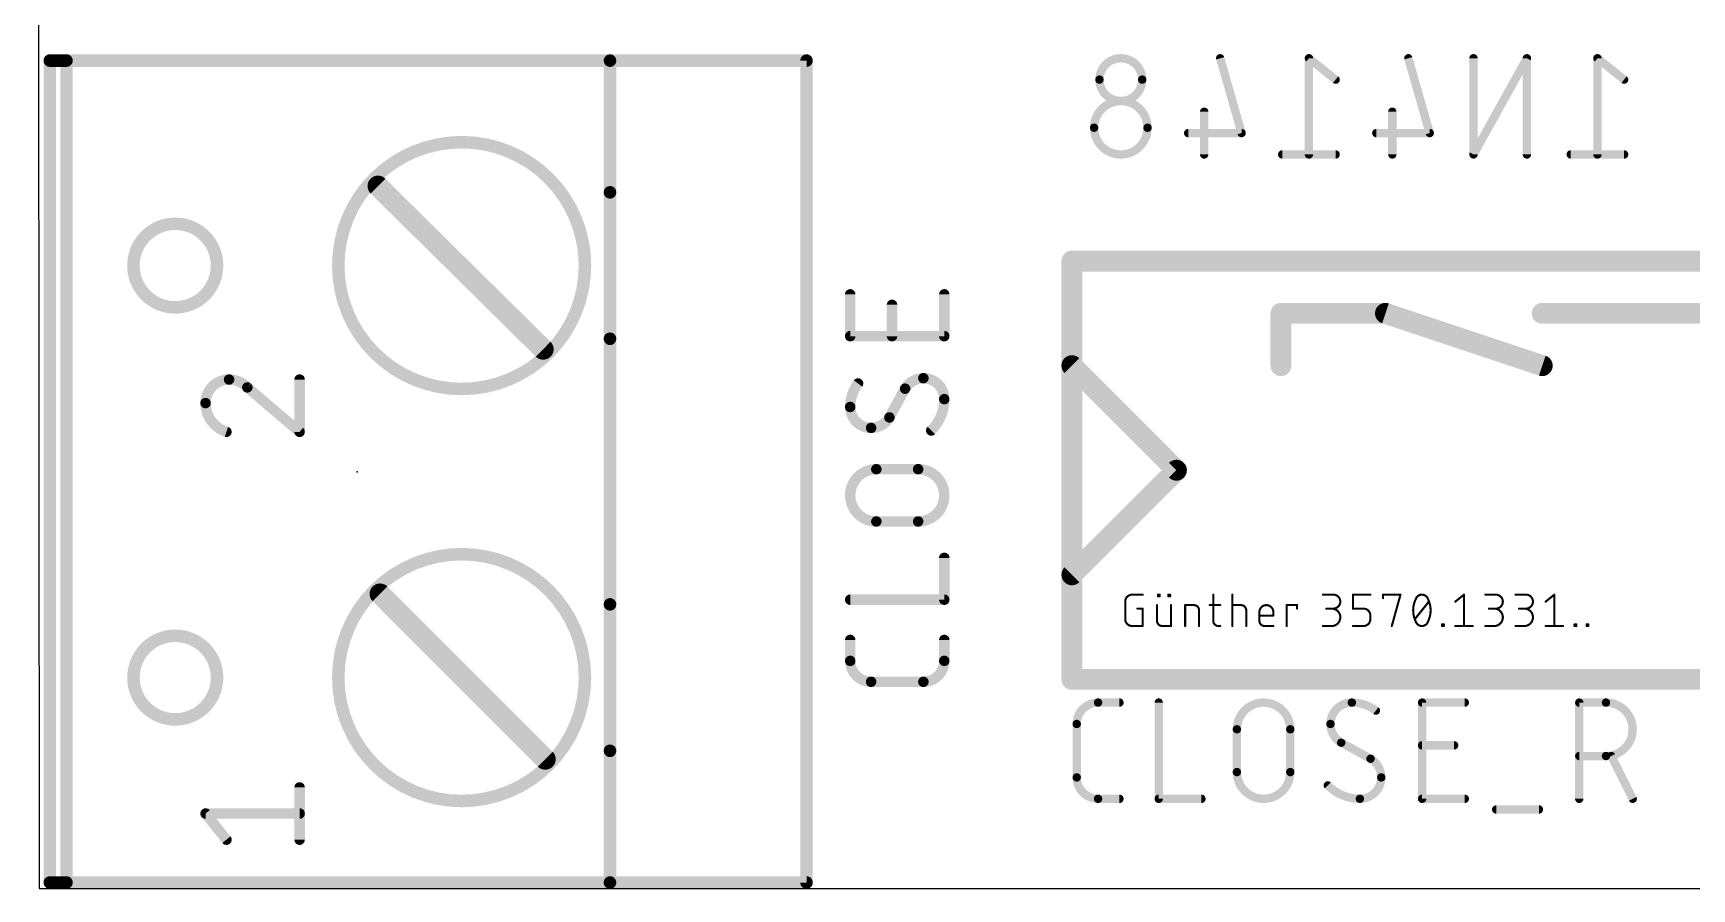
# Model space of a CAD drawing. Extents: x -1.1 to 45.4, y 0 to 78.4.
# Drawn here: x -0.07 to 20.08, y 0 to 10.39 of the extents above; entities that cross this region are included whole.
import ezdxf

# ---------------------------------------------------------------- set-up
doc = ezdxf.new("R2010")
doc.units = 0
for name, color, linetype in [('20', 31, 'CONTINUOUS'), ('21', 253, 'CONTINUOUS'), ('23', 53, 'CONTINUOUS'), ('25', 253, 'CONTINUOUS'), ('28', 253, 'CONTINUOUS'), ('48', 253, 'CONTINUOUS'), ('51', 253, 'CONTINUOUS')]:
    doc.layers.add(name, color=color, linetype=linetype)

msp = doc.modelspace()

# ---------------------------------------------------------------- linework, layer by layer
at = {"layer": '20'}
for p, q in [((-0.0739, 78.3739), (0, 0)), ((0, 0), (45.39, 0))]:
    msp.add_line(p, q, dxfattribs=at)
at = {"layer": '21'}
for points, const_width in [([(0.1281, 10.0545), (0.3311, 10.0545)], 0.1524), ([(0.1281, 10.0545), (0.1281, 0.0725)], 0.1524), ([(0.3311, 0.0725), (0.3311, 10.0545)], 0.1524), ([(0.3311, 10.0545), (6.9351, 10.0545)], 0.1524), ([(6.9351, 8.4545), (6.9351, 10.0545)], 0.1524), ([(6.9351, 10.0545), (9.3231, 10.0545)], 0.1524), ([(9.3231, 0.0725), (9.3231, 10.0545)], 0.1524), ([(12.5479, 7.62), (32.8679, 7.62)], 0.254), ([(12.5479, 6.35), (12.5479, 7.62)], 0.254), ([(15.0879, 6.35), (15.0879, 6.985)], 0.254), ([(15.0879, 6.985), (16.3579, 6.985)], 0.254), ([(16.3579, 6.985), (18.2629, 6.35)], 0.254), ([(18.2629, 6.985), (30.3279, 6.985)], 0.254), ([(6.9351, 3.4505), (6.9351, 6.6765)], 0.1524), ([(12.5479, 3.81), (12.5479, 6.35)], 0.254), ([(12.5479, 6.35), (13.8179, 5.08)], 0.254), ([(2.5286, 6.0858), (3.1636, 5.546)], 0.127), ([(3.1636, 5.546), (3.1636, 6.181)], 0.127), ([(13.8179, 5.08), (12.5479, 3.81)], 0.254), ([(12.5479, 2.54), (12.5479, 3.81)], 0.254), ([(32.8679, 2.54), (12.5479, 2.54)], 0.254), ([(6.9351, 0.0725), (6.9351, 1.6725)], 0.1524), ([(3.1636, 0.593), (3.1636, 1.228)], 0.127), ([(2.2746, 0.593), (2.0206, 0.9105)], 0.127), ([(2.0206, 0.9105), (3.1636, 0.9105)], 0.127), ([(0.3311, 0.0725), (0.1281, 0.0725)], 0.1524), ([(6.9351, 0.0725), (0.3311, 0.0725)], 0.1524), ([(9.3231, 0.0725), (6.9351, 0.0725)], 0.1524)]:
    msp.add_lwpolyline(points, dxfattribs=dict(at, const_width=const_width))
for points, const_width in [([(0.1281, 10.0926, 1), (0.1281, 10.0164)], 0.0762), ([(0.1662, 10.0545, 1), (0.09, 10.0545)], 0.0762), ([(0.3692, 10.0545, 1), (0.293, 10.0545)], 0.0762), ([(0.3311, 10.0926, 1), (0.3311, 10.0164)], 0.0762), ([(0.3311, 10.0164, 1), (0.3311, 10.0926)], 0.0762), ([(6.9732, 10.0545, 1), (6.897, 10.0545)], 0.0762), ([(6.9351, 10.0926, 1), (6.9351, 10.0164)], 0.0762), ([(6.9351, 10.0164, 1), (6.9351, 10.0926)], 0.0762), ([(9.3612, 10.0545, 1), (9.285, 10.0545)], 0.0762), ([(9.3231, 10.0164, 1), (9.3231, 10.0926)], 0.0762), ([(6.897, 8.4545, 1), (6.9732, 8.4545)], 0.0762), ([(1.6523, 7.0573, 1), (1.6523, 8.0733, 1), (1.6523, 7.0573)], 0.1524), ([(12.5479, 7.6835, 1), (12.5479, 7.5565)], 0.127), ([(12.6114, 7.62, 1), (12.4844, 7.62)], 0.127), ([(15.1514, 6.985, 1), (15.0244, 6.985)], 0.127), ([(15.0879, 7.0485, 1), (15.0879, 6.9215)], 0.127), ([(16.378, 7.0452, 1), (16.3378, 6.9248)], 0.127), ([(16.3579, 6.9215, 1), (16.3579, 7.0485)], 0.127), ([(18.2629, 7.0485, 1), (18.2629, 6.9215)], 0.127), ([(6.9732, 6.6765, 1), (6.897, 6.6765)], 0.0762), ([(12.6114, 6.35, 1), (12.4844, 6.35)], 0.127), ([(12.5928, 6.3949, 1), (12.503, 6.3051)], 0.127), ([(18.2428, 6.2898, 1), (18.283, 6.4102)], 0.127), ([(12.4844, 6.35, 1), (12.6114, 6.35)], 0.127), ([(15.0244, 6.35, 1), (15.1514, 6.35)], 0.127), ([(2.3063, 6.181, 0.4142), (2.0206, 5.8953)], 0.127), ([(2.5286, 6.0858, 0.2053), (2.3063, 6.181)], 0.127), ([(2.3063, 6.2128, 1), (2.3063, 6.1493)], 0.0635), ([(2.3063, 6.1493, 1), (2.3063, 6.2128)], 0.0635), ([(2.5491, 6.11, 1), (2.508, 6.0616)], 0.0635), ([(2.5056, 6.0639, 1), (2.5516, 6.1077)], 0.0635), ([(3.1953, 6.181, 1), (3.1318, 6.181)], 0.0635), ([(2.0206, 5.8953, 0.3252), (2.2746, 5.546)], 0.127), ([(2.0523, 5.8953, 1), (1.9888, 5.8953)], 0.0635), ([(1.9888, 5.8953, 1), (2.0523, 5.8953)], 0.0635), ([(2.2648, 5.5158, 1), (2.2844, 5.5763)], 0.0635), ([(3.1318, 5.546, 1), (3.1953, 5.546)], 0.0635), ([(3.143, 5.5219, 1), (3.1841, 5.5702)], 0.0635), ([(13.8628, 5.0351, 1), (13.773, 5.1249)], 0.127), ([(13.773, 5.0351, 1), (13.8628, 5.1249)], 0.127), ([(12.6114, 3.81, 1), (12.4844, 3.81)], 0.127), ([(12.503, 3.8549, 1), (12.5928, 3.7651)], 0.127), ([(12.4844, 3.81, 1), (12.6114, 3.81)], 0.127), ([(6.897, 3.4505, 1), (6.9732, 3.4505)], 0.0762), ([(1.6523, 2.0535, 1), (1.6523, 3.0695, 1), (1.6523, 2.0535)], 0.1524), ([(12.5479, 2.6035, 1), (12.5479, 2.4765)], 0.127), ([(12.4844, 2.54, 1), (12.6114, 2.54)], 0.127), ([(6.9732, 1.6725, 1), (6.897, 1.6725)], 0.0762), ([(3.1953, 1.228, 1), (3.1318, 1.228)], 0.0635), ([(2.0454, 0.9304, 1), (1.9958, 0.8907)], 0.0635), ([(2.0206, 0.9423, 1), (2.0206, 0.8788)], 0.0635), ([(3.1636, 0.8788, 1), (3.1636, 0.9423)], 0.0635), ([(2.2498, 0.5732, 1), (2.2994, 0.6129)], 0.0635), ([(3.1318, 0.593, 1), (3.1953, 0.593)], 0.0635), ([(0.1281, 0.1106, 1), (0.1281, 0.0344)], 0.0762), ([(0.09, 0.0725, 1), (0.1662, 0.0725)], 0.0762), ([(0.3311, 0.1106, 1), (0.3311, 0.0344)], 0.0762), ([(0.293, 0.0725, 1), (0.3692, 0.0725)], 0.0762), ([(0.3311, 0.0344, 1), (0.3311, 0.1106)], 0.0762), ([(6.9351, 0.1106, 1), (6.9351, 0.0344)], 0.0762), ([(6.897, 0.0725, 1), (6.9732, 0.0725)], 0.0762), ([(6.9351, 0.0344, 1), (6.9351, 0.1106)], 0.0762), ([(9.285, 0.0725, 1), (9.3612, 0.0725)], 0.0762), ([(9.3231, 0.0344, 1), (9.3231, 0.1106)], 0.0762)]:
    msp.add_lwpolyline(points, format="xyb", dxfattribs=dict(at, const_width=const_width))
at = {"layer": '23'}
msp.add_point((3.8621, 5.0615), dxfattribs=at)
at = {"layer": '25'}
for points, const_width in [([(9.854, 6.7078), (9.854, 7.2158)], 0.127), ([(10.997, 7.2158), (10.997, 6.7078)], 0.127), ([(10.362, 6.7078), (10.362, 7.0888)], 0.127), ([(10.997, 6.7078), (9.854, 6.7078)], 0.127), ([(10.5207, 6.0703), (10.3302, 5.721)], 0.127), ([(10.1715, 5.0924), (10.6795, 5.0924)], 0.127), ([(10.6795, 4.4574), (10.1715, 4.4574)], 0.127), ([(10.997, 3.5074), (10.997, 4.0154)], 0.127), ([(9.854, 3.5074), (10.997, 3.5074)], 0.127), ([(9.854, 2.7645), (9.854, 3.0185)], 0.127), ([(10.997, 3.0185), (10.997, 2.7645)], 0.127), ([(10.743, 2.5105), (10.108, 2.5105)], 0.127), ([(12.8659, 2.2579), (13.1256, 2.2579)], 0.1016), ([(13.6025, 2.2579), (13.6025, 1.0895)], 0.1016), ([(16.8029, 1.0895), (16.8029, 2.2579)], 0.1016), ([(16.8029, 2.2579), (17.3222, 2.2579)], 0.1016), ([(18.713, 1.0895), (18.713, 2.2579)], 0.1016), ([(18.713, 2.2579), (19.0375, 2.2579)], 0.1016), ([(12.6063, 1.3491), (12.6063, 1.9982)], 0.1016), ([(14.5527, 1.414), (14.5527, 1.9333)], 0.1016), ([(15.2018, 1.9333), (15.2018, 1.414)], 0.1016), ([(16.1769, 1.5763), (15.8199, 1.771)], 0.1016), ([(16.8029, 1.7386), (17.1923, 1.7386)], 0.1016), ([(19.0375, 1.6088), (18.713, 1.6088)], 0.1016), ([(19.3621, 1.0895), (19.1024, 1.6088)], 0.1016), ([(13.1256, 1.0895), (12.8659, 1.0895)], 0.1016), ([(13.6025, 1.0895), (14.1218, 1.0895)], 0.1016), ([(17.3222, 1.0895), (16.8029, 1.0895)], 0.1016), ([(17.7037, 0.9597), (18.223, 0.9597)], 0.1016)]:
    msp.add_lwpolyline(points, dxfattribs=dict(at, const_width=const_width))
for points, const_width in [([(9.8857, 7.2158, 1), (9.8222, 7.2158)], 0.0635), ([(11.0287, 7.2158, 1), (10.9652, 7.2158)], 0.0635), ([(10.3937, 7.0888, 1), (10.3302, 7.0888)], 0.0635), ([(9.854, 6.7396, 1), (9.854, 6.6761)], 0.0635), ([(9.8222, 6.7078, 1), (9.8857, 6.7078)], 0.0635), ([(10.3302, 6.7078, 1), (10.3937, 6.7078)], 0.0635), ([(10.9652, 6.7078, 1), (11.0287, 6.7078)], 0.0635), ([(10.997, 6.6761, 1), (10.997, 6.7396)], 0.0635), ([(10.743, 6.1973, 0.2656), (10.5207, 6.0703)], 0.127), ([(10.997, 5.9433, 0.4142), (10.743, 6.1973)], 0.127), ([(10.743, 6.229, 1), (10.743, 6.1655)], 0.0635), ([(10.743, 6.1655, 1), (10.743, 6.229)], 0.0635), ([(9.9492, 6.1338, 0.1623), (9.854, 5.848)], 0.127), ([(9.9746, 6.1147, 1), (9.9238, 6.1528)], 0.0635), ([(10.4934, 6.0864, 1), (10.5481, 6.0542)], 0.0635), ([(10.5486, 6.0551, 1), (10.4929, 6.0855)], 0.0635), ([(9.854, 5.848, 0.4142), (10.108, 5.594)], 0.127), ([(9.8857, 5.848, 1), (9.8222, 5.848)], 0.0635), ([(9.8222, 5.848, 1), (9.8857, 5.848)], 0.0635), ([(10.8382, 5.5623, 0.2), (10.997, 5.9433)], 0.127), ([(11.0287, 5.9433, 1), (10.9652, 5.9433)], 0.0635), ([(10.9652, 5.9433, 1), (11.0287, 5.9433)], 0.0635), ([(10.108, 5.594, 0.2656), (10.3302, 5.721)], 0.127), ([(10.108, 5.6258, 1), (10.108, 5.5623)], 0.0635), ([(10.108, 5.5623, 1), (10.108, 5.6258)], 0.0635), ([(10.3024, 5.7362, 1), (10.3581, 5.7058)], 0.0635), ([(10.3576, 5.7049, 1), (10.3029, 5.7371)], 0.0635), ([(10.8159, 5.5848, 1), (10.8606, 5.5397)], 0.0635), ([(10.1715, 5.0924, 1), (10.1715, 4.4574)], 0.127), ([(10.1715, 5.1241, 1), (10.1715, 5.0606)], 0.0635), ([(10.1715, 5.0606, 1), (10.1715, 5.1241)], 0.0635), ([(10.6795, 4.4574, 1), (10.6795, 5.0924)], 0.127), ([(10.6795, 5.1241, 1), (10.6795, 5.0606)], 0.0635), ([(10.6795, 5.0606, 1), (10.6795, 5.1241)], 0.0635), ([(10.1715, 4.4891, 1), (10.1715, 4.4256)], 0.0635), ([(10.1715, 4.4256, 1), (10.1715, 4.4891)], 0.0635), ([(10.6795, 4.4891, 1), (10.6795, 4.4256)], 0.0635), ([(10.6795, 4.4256, 1), (10.6795, 4.4891)], 0.0635), ([(11.0287, 4.0154, 1), (10.9652, 4.0154)], 0.0635), ([(9.854, 3.5392, 1), (9.854, 3.4757)], 0.0635), ([(10.9652, 3.5074, 1), (11.0287, 3.5074)], 0.0635), ([(10.997, 3.4757, 1), (10.997, 3.5392)], 0.0635), ([(9.8857, 3.0185, 1), (9.8222, 3.0185)], 0.0635), ([(11.0287, 3.0185, 1), (10.9652, 3.0185)], 0.0635), ([(9.854, 2.7645, 0.4142), (10.108, 2.5105)], 0.127), ([(9.8857, 2.7645, 1), (9.8222, 2.7645)], 0.0635), ([(10.743, 2.5105, 0.4142), (10.997, 2.7645)], 0.127), ([(11.0287, 2.7645, 1), (10.9652, 2.7645)], 0.0635), ([(9.8222, 2.7645, 1), (9.8857, 2.7645)], 0.0635), ([(10.9652, 2.7645, 1), (11.0287, 2.7645)], 0.0635), ([(10.108, 2.5423, 1), (10.108, 2.4788)], 0.0635), ([(10.108, 2.4788, 1), (10.108, 2.5423)], 0.0635), ([(10.743, 2.5423, 1), (10.743, 2.4788)], 0.0635), ([(10.743, 2.4788, 1), (10.743, 2.5423)], 0.0635), ([(12.8659, 2.2579, 0.4142), (12.6063, 1.9982)], 0.1016), ([(12.8659, 2.2833, 1), (12.8659, 2.2325)], 0.0508), ([(12.866, 2.2325, 1), (12.8659, 2.2833)], 0.0508), ([(13.1256, 2.2325, 1), (13.1256, 2.2833)], 0.0508), ([(13.6279, 2.2579, 1), (13.5771, 2.2579)], 0.0508), ([(15.2018, 1.9333, 1), (14.5527, 1.9333)], 0.1016), ([(15.9497, 2.2579, 0.4142), (15.6901, 1.9982)], 0.1016), ([(16.2418, 2.1605, 0.1623), (15.9497, 2.2579)], 0.1016), ([(15.9497, 2.2833, 1), (15.9497, 2.2325)], 0.0508), ([(15.9497, 2.2325, 1), (15.9497, 2.2833)], 0.0508), ([(16.8283, 2.2579, 1), (16.7775, 2.2579)], 0.0508), ([(16.8029, 2.2833, 1), (16.8029, 2.2325)], 0.0508), ([(17.3222, 2.2325, 1), (17.3222, 2.2833)], 0.0508), ([(18.7384, 2.2579, 1), (18.6876, 2.2579)], 0.0508), ([(18.713, 2.2833, 1), (18.713, 2.2325)], 0.0508), ([(19.0375, 1.6088, 1), (19.0375, 2.2579)], 0.1016), ([(19.0375, 2.2833, 1), (19.0375, 2.2325)], 0.0508), ([(19.0375, 2.2325, 1), (19.0375, 2.2833)], 0.0508), ([(12.6317, 1.9982, 1), (12.5809, 1.9982)], 0.0508), ([(12.5809, 1.9982, 1), (12.6317, 1.9982)], 0.0508), ([(15.6901, 1.9982, 0.2656), (15.8199, 1.771)], 0.1016), ([(15.7155, 1.9982, 1), (15.6647, 1.9982)], 0.0508), ([(15.6647, 1.9982, 1), (15.7155, 1.9982)], 0.0508), ([(16.2266, 2.1402, 1), (16.2571, 2.1808)], 0.0508), ([(14.5781, 1.9333, 1), (14.5273, 1.9333)], 0.0508), ([(14.5273, 1.9333, 1), (14.5781, 1.9333)], 0.0508), ([(15.2272, 1.9333, 1), (15.1764, 1.9333)], 0.0508), ([(15.1764, 1.9333, 1), (15.2272, 1.9333)], 0.0508), ([(15.8321, 1.7933, 1), (15.8077, 1.7487)], 0.0508), ([(15.807, 1.7492, 1), (15.8328, 1.7929)], 0.0508), ([(16.3067, 1.3491, 0.2656), (16.1769, 1.5763)], 0.1016), ([(16.1898, 1.5982, 1), (16.164, 1.5544)], 0.0508), ([(16.1647, 1.554, 1), (16.1891, 1.5986)], 0.0508), ([(16.8029, 1.764, 1), (16.8029, 1.7132)], 0.0508), ([(17.1923, 1.7132, 1), (17.1923, 1.764)], 0.0508), ([(18.713, 1.6342, 1), (18.713, 1.5834)], 0.0508), ([(19.0375, 1.6342, 1), (19.0375, 1.5834)], 0.0508), ([(19.0375, 1.5834, 1), (19.0375, 1.6342)], 0.0508), ([(19.1252, 1.6201, 1), (19.0797, 1.5974)], 0.0508), ([(14.5527, 1.414, 1), (15.2018, 1.414)], 0.1016), ([(14.5781, 1.414, 1), (14.5273, 1.414)], 0.0508), ([(14.5273, 1.414, 1), (14.5781, 1.414)], 0.0508), ([(15.2272, 1.414, 1), (15.1764, 1.414)], 0.0508), ([(15.1764, 1.414, 1), (15.2272, 1.414)], 0.0508), ([(12.6063, 1.3491, 0.4142), (12.8659, 1.0895)], 0.1016), ([(12.6317, 1.3491, 1), (12.5809, 1.3491)], 0.0508), ([(12.5809, 1.3491, 1), (12.6317, 1.3491)], 0.0508), ([(15.6576, 1.2517, 0.2), (16.0471, 1.0895)], 0.1016), ([(15.6757, 1.2696, 1), (15.6396, 1.2339)], 0.0508), ([(16.0471, 1.0895, 0.4142), (16.3067, 1.3491)], 0.1016), ([(16.3321, 1.3491, 1), (16.2813, 1.3491)], 0.0508), ([(16.2813, 1.3491, 1), (16.3321, 1.3491)], 0.0508), ([(12.8659, 1.1149, 1), (12.8659, 1.0641)], 0.0508), ([(12.8659, 1.0641, 1), (12.8659, 1.1149)], 0.0508), ([(13.1256, 1.0641, 1), (13.1256, 1.1149)], 0.0508), ([(13.6025, 1.1149, 1), (13.6025, 1.0641)], 0.0508), ([(13.5771, 1.0895, 1), (13.6279, 1.0895)], 0.0508), ([(14.1218, 1.0641, 1), (14.1218, 1.1149)], 0.0508), ([(16.0471, 1.1149, 1), (16.0471, 1.0641)], 0.0508), ([(16.0471, 1.0641, 1), (16.0471, 1.1149)], 0.0508), ([(16.8029, 1.1149, 1), (16.8029, 1.0641)], 0.0508), ([(16.7775, 1.0895, 1), (16.8283, 1.0895)], 0.0508), ([(17.3222, 1.0641, 1), (17.3222, 1.1149)], 0.0508), ([(17.7037, 0.985, 1), (17.7037, 0.9343)], 0.0508), ([(18.223, 0.9343, 1), (18.223, 0.985)], 0.0508), ([(18.6876, 1.0895, 1), (18.7384, 1.0895)], 0.0508), ([(19.3394, 1.0781, 1), (19.3848, 1.1008)], 0.0508)]:
    msp.add_lwpolyline(points, format="xyb", dxfattribs=dict(at, const_width=const_width))
at = {"layer": '28'}
for points, const_width in [([(13.4018, 9.8235, 1), (12.8825, 9.8235)], 0.1016), ([(14.3745, 10.0902, 1), (14.3256, 10.0762)], 0.0508), ([(15.4535, 10.0832, 1), (15.4027, 10.0832)], 0.0508), ([(15.444, 10.103, 1), (15.4123, 10.0634)], 0.0508), ([(16.6604, 10.0902, 1), (16.6116, 10.0762)], 0.0508), ([(17.4531, 10.0832, 1), (17.4023, 10.0832)], 0.0508), ([(18.1022, 10.0832, 1), (18.0514, 10.0832)], 0.0508), ([(18.099, 10.0709, 1), (18.0546, 10.0955)], 0.0508), ([(18.9492, 10.103, 1), (18.9174, 10.0634)], 0.0508), ([(18.9587, 10.0832, 1), (18.9079, 10.0832)], 0.0508), ([(12.8825, 9.8235, 1), (13.4018, 9.8235)], 0.1016), ([(12.9079, 9.8235, 1), (12.8571, 9.8235)], 0.0508), ([(12.8571, 9.8235, 1), (12.9079, 9.8235)], 0.0508), ([(13.4272, 9.8235, 1), (13.3764, 9.8235)], 0.0508), ([(13.3764, 9.8235, 1), (13.4272, 9.8235)], 0.0508), ([(15.7368, 9.8037, 1), (15.7685, 9.8434)], 0.0508), ([(19.242, 9.8037, 1), (19.2737, 9.8434)], 0.0508), ([(13.4667, 9.2393, 1), (12.8176, 9.2393)], 0.1016), ([(14.1807, 9.4341, 1), (14.1299, 9.4341)], 0.0508), ([(16.4667, 9.4341, 1), (16.4159, 9.4341)], 0.0508), ([(12.8176, 9.2393, 1), (13.4667, 9.2393)], 0.1016), ([(12.843, 9.2393, 1), (12.7922, 9.2393)], 0.0508), ([(13.4921, 9.2393, 1), (13.4413, 9.2393)], 0.0508), ([(12.7922, 9.2393, 1), (12.843, 9.2393)], 0.0508), ([(13.4413, 9.2393, 1), (13.4921, 9.2393)], 0.0508), ([(13.9606, 9.1998, 1), (13.9606, 9.149)], 0.0508), ([(14.5853, 9.1675, 1), (14.6341, 9.1814)], 0.0508), ([(14.6097, 9.149, 1), (14.6097, 9.1998)], 0.0508), ([(16.2466, 9.1998, 1), (16.2466, 9.149)], 0.0508), ([(16.8712, 9.1675, 1), (16.9201, 9.1814)], 0.0508), ([(16.8957, 9.149, 1), (16.8957, 9.1998)], 0.0508), ([(14.1299, 8.9148, 1), (14.1807, 8.9148)], 0.0508), ([(15.1036, 8.9402, 1), (15.1036, 8.8894)], 0.0508), ([(15.4027, 8.9148, 1), (15.4535, 8.9148)], 0.0508), ([(15.7527, 8.8894, 1), (15.7527, 8.9402)], 0.0508), ([(16.4159, 8.9148, 1), (16.4667, 8.9148)], 0.0508), ([(17.4055, 8.9271, 1), (17.4499, 8.9025)], 0.0508), ([(17.4023, 8.9148, 1), (17.4531, 8.9148)], 0.0508), ([(18.0514, 8.9148, 1), (18.1022, 8.9148)], 0.0508), ([(18.6088, 8.9402, 1), (18.6088, 8.8894)], 0.0508), ([(18.9079, 8.9148, 1), (18.9587, 8.9148)], 0.0508), ([(19.2579, 8.8894, 1), (19.2579, 8.9402)], 0.0508)]:
    msp.add_lwpolyline(points, format="xyb", dxfattribs=dict(at, const_width=const_width))
at = {"layer": '28', "const_width": 0.1016}
for points in [[(14.35, 10.0832), (14.6097, 9.1744)], [(15.7527, 9.8235), (15.4281, 10.0832)], [(15.4281, 10.0832), (15.4281, 8.9148)], [(16.636, 10.0832), (16.8957, 9.1744)], [(18.0768, 10.0832), (17.4277, 8.9148)], [(17.4277, 8.9148), (17.4277, 10.0832)], [(18.0768, 8.9148), (18.0768, 10.0832)], [(19.2579, 9.8235), (18.9333, 10.0832)], [(18.9333, 10.0832), (18.9333, 8.9148)], [(14.1553, 9.4341), (14.1553, 8.9148)], [(16.4413, 9.4341), (16.4413, 8.9148)], [(14.6097, 9.1744), (13.9606, 9.1744)], [(16.8957, 9.1744), (16.2466, 9.1744)], [(15.7527, 8.9148), (15.1036, 8.9148)], [(19.2579, 8.9148), (18.6088, 8.9148)]]:
    msp.add_lwpolyline(points, dxfattribs=at)
at = {"layer": '48'}
for points, const_width in [([(13.2803, 3.5687, 0.4142), (13.1956, 3.484)], 0.0254), ([(13.202, 3.484, 1), (13.1893, 3.484)], 0.0127), ([(13.1893, 3.484, 1), (13.202, 3.484)], 0.0127), ([(13.2803, 3.5751, 1), (13.2803, 3.5624)], 0.0127), ([(13.2803, 3.5624, 1), (13.2803, 3.575)], 0.0127), ([(13.4073, 3.5624, 1), (13.4073, 3.5751)], 0.0127), ([(13.5889, 3.4417, 1), (13.5762, 3.4417)], 0.0127), ([(13.5931, 3.5751, 1), (13.5931, 3.5624)], 0.0127), ([(13.5931, 3.5539, 1), (13.5931, 3.5412)], 0.0127), ([(13.5995, 3.5687, 1), (13.5868, 3.5687)], 0.0127), ([(13.5868, 3.5475, 1), (13.5995, 3.5475)], 0.0127), ([(13.6206, 3.5687, 1), (13.6079, 3.5687)], 0.0127), ([(13.6079, 3.5475, 1), (13.6206, 3.5475)], 0.0127), ([(13.6143, 3.5624, 1), (13.6143, 3.5751)], 0.0127), ([(13.6143, 3.5412, 1), (13.6143, 3.5539)], 0.0127), ([(13.7201, 3.5751, 1), (13.7201, 3.5624)], 0.0127), ([(13.7201, 3.5539, 1), (13.7201, 3.5412)], 0.0127), ([(13.7265, 3.5687, 1), (13.7138, 3.5687)], 0.0127), ([(13.7138, 3.5475, 1), (13.7265, 3.5475)], 0.0127), ([(13.7476, 3.5687, 1), (13.7349, 3.5687)], 0.0127), ([(13.7349, 3.5475, 1), (13.7476, 3.5475)], 0.0127), ([(13.7413, 3.5624, 1), (13.7413, 3.5751)], 0.0127), ([(13.7413, 3.5412, 1), (13.7413, 3.5539)], 0.0127), ([(13.7582, 3.4417, 1), (13.7455, 3.4417)], 0.0127), ([(13.9303, 3.4417, 1), (13.9176, 3.4417)], 0.0127), ([(13.9239, 3.448, 1), (13.9239, 3.4354)], 0.0127), ([(14.0933, 3.3782, 0.4142), (14.0298, 3.4417)], 0.0254), ([(14.0298, 3.448, 1), (14.0298, 3.4354)], 0.0127), ([(14.0298, 3.4354, 1), (14.0298, 3.448)], 0.0127), ([(14.2229, 3.448, 1), (14.2229, 3.4354)], 0.0127), ([(14.2715, 3.5687, 1), (14.2589, 3.5687)], 0.0127), ([(14.3499, 3.4354, 1), (14.3499, 3.448)], 0.0127), ([(14.5033, 3.5687, 1), (14.4906, 3.5687)], 0.0127), ([(14.4969, 3.448, 1), (14.4969, 3.4354)], 0.0127), ([(14.6663, 3.3782, 0.4142), (14.6028, 3.4417)], 0.0254), ([(14.6028, 3.448, 1), (14.6028, 3.4354)], 0.0127), ([(14.6028, 3.4354, 1), (14.6028, 3.448)], 0.0127), ([(14.9955, 3.357, 1), (14.8261, 3.357)], 0.0254), ([(15.1635, 3.4417, 1), (15.1508, 3.4417)], 0.0127), ([(15.1572, 3.448, 1), (15.1572, 3.4354)], 0.0127), ([(15.2905, 3.4417, 1), (15.2778, 3.4417)], 0.0127), ([(15.2842, 3.4354, 1), (15.2842, 3.448)], 0.0127), ([(15.5974, 3.5751, 1), (15.5974, 3.5624)], 0.0127), ([(15.7244, 3.3994, 1), (15.7244, 3.5687)], 0.0254), ([(15.7244, 3.5751, 1), (15.7244, 3.5624)], 0.0127), ([(15.7244, 3.5624, 1), (15.7244, 3.5751)], 0.0127), ([(15.9695, 3.5687, 1), (15.9568, 3.5687)], 0.0127), ([(15.9632, 3.5751, 1), (15.9632, 3.5624)], 0.0127), ([(16.1748, 3.5624, 1), (16.1748, 3.5751)], 0.0127), ([(16.3289, 3.5751, 1), (16.3289, 3.5624)], 0.0127), ([(16.3353, 3.5687, 1), (16.3226, 3.5687)], 0.0127), ([(16.3226, 3.5264, 1), (16.3353, 3.5264)], 0.0127), ([(16.5467, 3.567, 1), (16.5345, 3.5704)], 0.0127), ([(16.5406, 3.5624, 1), (16.5406, 3.5751)], 0.0127), ([(16.7265, 3.5158, 0.1139), (16.6947, 3.3782)], 0.0254), ([(16.7204, 3.5178, 1), (16.7325, 3.5137)], 0.0127), ([(16.8005, 3.5687, 0.3205), (16.7265, 3.5158)], 0.0254), ([(16.7322, 3.513, 1), (16.7207, 3.5186)], 0.0127), ([(16.8746, 3.5158, 0.3205), (16.8005, 3.5687)], 0.0254), ([(16.8005, 3.575, 1), (16.8005, 3.5624)], 0.0127), ([(16.8005, 3.5624, 1), (16.8005, 3.575)], 0.0127), ([(16.9064, 3.3782, 0.1139), (16.8746, 3.5158)], 0.0254), ([(16.8803, 3.5186, 1), (16.8689, 3.513)], 0.0127), ([(16.8686, 3.5137, 1), (16.8806, 3.5178)], 0.0127), ([(16.8902, 3.4801, 1), (16.8802, 3.488)], 0.0127), ([(17.2028, 3.489, 1), (17.2107, 3.4791)], 0.0127), ([(17.3189, 3.5687, 1), (17.3062, 3.5687)], 0.0127), ([(17.3166, 3.5637, 1), (17.3086, 3.5737)], 0.0127), ([(17.5725, 3.5751, 1), (17.5725, 3.5624)], 0.0127), ([(17.6995, 3.3994, 1), (17.6995, 3.5687)], 0.0254), ([(17.6995, 3.5751, 1), (17.6995, 3.5624)], 0.0127), ([(17.6995, 3.5624, 1), (17.6995, 3.5751)], 0.0127), ([(17.9383, 3.5751, 1), (17.9383, 3.5624)], 0.0127), ([(18.0653, 3.3994, 1), (18.0653, 3.5687)], 0.0254), ([(18.0653, 3.5751, 1), (18.0653, 3.5624)], 0.0127), ([(18.0653, 3.5624, 1), (18.0653, 3.5751)], 0.0127), ([(18.3001, 3.489, 1), (18.308, 3.4791)], 0.0127), ([(18.4162, 3.5687, 1), (18.4035, 3.5687)], 0.0127), ([(18.4138, 3.5637, 1), (18.4059, 3.5737)], 0.0127), ([(13.1956, 3.2724, 0.4142), (13.2803, 3.1877)], 0.0254), ([(13.202, 3.2724, 1), (13.1893, 3.2724)], 0.0127), ([(13.1893, 3.2724, 1), (13.202, 3.2724)], 0.0127), ([(13.3438, 3.4057, 1), (13.3438, 3.393)], 0.0127), ([(13.4136, 3.3994, 1), (13.4009, 3.3994)], 0.0127), ([(13.4073, 3.393, 1), (13.4073, 3.4057)], 0.0127), ([(13.5825, 3.2512, 0.4142), (13.646, 3.1877)], 0.0254), ([(13.5889, 3.2512, 1), (13.5762, 3.2512)], 0.0127), ([(13.5762, 3.2512, 1), (13.5889, 3.2512)], 0.0127), ([(14.0996, 3.3782, 1), (14.0869, 3.3782)], 0.0127), ([(14.0869, 3.3782, 1), (14.0996, 3.3782)], 0.0127), ([(14.2652, 3.2512, 0.4142), (14.3287, 3.1877)], 0.0254), ([(14.2715, 3.2512, 1), (14.2589, 3.2512)], 0.0127), ([(14.2589, 3.2512, 1), (14.2715, 3.2512)], 0.0127), ([(14.6726, 3.3782, 1), (14.6599, 3.3782)], 0.0127), ([(14.6599, 3.3782, 1), (14.6726, 3.3782)], 0.0127), ([(14.8261, 3.3211, 1), (14.8261, 3.3084)], 0.0127), ([(14.8261, 3.2512, 0.4142), (14.8896, 3.1877)], 0.0254), ([(14.8325, 3.357, 1), (14.8198, 3.357)], 0.0127), ([(14.8198, 3.357, 1), (14.8325, 3.357)], 0.0127), ([(14.8325, 3.2512, 1), (14.8198, 3.2512)], 0.0127), ([(14.8198, 3.2512, 1), (14.8325, 3.2512)], 0.0127), ([(15.0018, 3.357, 1), (14.9891, 3.357)], 0.0127), ([(14.9891, 3.357, 1), (15.0018, 3.357)], 0.0127), ([(14.9891, 3.3147, 1), (15.0018, 3.3147)], 0.0127), ([(14.9955, 3.3084, 1), (14.9955, 3.3211)], 0.0127), ([(15.2778, 3.3994, 1), (15.2905, 3.3994)], 0.0127), ([(15.6398, 3.4057, 1), (15.6398, 3.393)], 0.0127), ([(15.7033, 3.1877, 1), (15.7033, 3.3994)], 0.0254), ([(15.7033, 3.4057, 1), (15.7033, 3.393)], 0.0127), ([(15.7244, 3.4057, 1), (15.7244, 3.393)], 0.0127), ([(15.7244, 3.393, 1), (15.7244, 3.4057)], 0.0127), ([(15.9568, 3.3994, 1), (15.9695, 3.3994)], 0.0127), ([(15.9632, 3.4057, 1), (15.9632, 3.393)], 0.0127), ([(16.1748, 3.3147, 0.4142), (16.0902, 3.3994)], 0.0254), ([(16.0902, 3.4057, 1), (16.0902, 3.393)], 0.0127), ([(16.0902, 3.1877, 0.4142), (16.1748, 3.2724)], 0.0254), ([(16.0902, 3.393, 1), (16.0902, 3.4057)], 0.0127), ([(16.1812, 3.3147, 1), (16.1685, 3.3147)], 0.0127), ([(16.1685, 3.3147, 1), (16.1812, 3.3147)], 0.0127), ([(16.1812, 3.2724, 1), (16.1685, 3.2724)], 0.0127), ([(16.1685, 3.2724, 1), (16.1812, 3.2724)], 0.0127), ([(16.6947, 3.3782, 0.1139), (16.7265, 3.2406)], 0.0254), ([(16.7011, 3.3782, 1), (16.6884, 3.3782)], 0.0127), ([(16.6884, 3.3782, 1), (16.7011, 3.3782)], 0.0127), ([(16.7109, 3.2763, 1), (16.7208, 3.2684)], 0.0127), ([(16.7325, 3.2427, 1), (16.7204, 3.2386)], 0.0127), ([(16.7265, 3.2406, 0.3205), (16.8005, 3.1877)], 0.0254), ([(16.7207, 3.2378, 1), (16.7322, 3.2434)], 0.0127), ([(16.8005, 3.1877, 0.3205), (16.8746, 3.2406)], 0.0254), ([(16.8746, 3.2406, 0.1139), (16.9064, 3.3782)], 0.0254), ([(16.8689, 3.2434, 1), (16.8803, 3.2378)], 0.0127), ([(16.8806, 3.2386, 1), (16.8686, 3.2427)], 0.0127), ([(16.9127, 3.3782, 1), (16.9, 3.3782)], 0.0127), ([(16.9, 3.3782, 1), (16.9127, 3.3782)], 0.0127), ([(17.6149, 3.4057, 1), (17.6149, 3.393)], 0.0127), ([(17.6784, 3.1877, 1), (17.6784, 3.3994)], 0.0254), ([(17.6784, 3.4057, 1), (17.6784, 3.393)], 0.0127), ([(17.6995, 3.4057, 1), (17.6995, 3.393)], 0.0127), ([(17.6995, 3.393, 1), (17.6995, 3.4057)], 0.0127), ([(17.9806, 3.4057, 1), (17.9806, 3.393)], 0.0127), ([(18.0441, 3.1877, 1), (18.0441, 3.3994)], 0.0254), ([(18.0441, 3.4057, 1), (18.0441, 3.393)], 0.0127), ([(18.0653, 3.4057, 1), (18.0653, 3.393)], 0.0127), ([(18.0653, 3.393, 1), (18.0653, 3.4057)], 0.0127), ([(13.2803, 3.194, 1), (13.2803, 3.1814)], 0.0127), ([(13.2803, 3.1814, 1), (13.2803, 3.194)], 0.0127), ([(13.4009, 3.1877, 1), (13.4136, 3.1877)], 0.0127), ([(13.4073, 3.1814, 1), (13.4073, 3.194)], 0.0127), ([(13.646, 3.194, 1), (13.646, 3.1814)], 0.0127), ([(13.646, 3.1814, 1), (13.646, 3.194)], 0.0127), ([(13.7455, 3.1877, 1), (13.7582, 3.1877)], 0.0127), ([(13.7519, 3.1814, 1), (13.7519, 3.194)], 0.0127), ([(13.9176, 3.1877, 1), (13.9303, 3.1877)], 0.0127), ([(14.0869, 3.1877, 1), (14.0996, 3.1877)], 0.0127), ([(14.3287, 3.194, 1), (14.3287, 3.1814)], 0.0127), ([(14.3287, 3.1814, 1), (14.3287, 3.194)], 0.0127), ([(14.3499, 3.1814, 1), (14.3499, 3.194)], 0.0127), ([(14.4906, 3.1877, 1), (14.5033, 3.1877)], 0.0127), ([(14.6599, 3.1877, 1), (14.6726, 3.1877)], 0.0127), ([(14.8896, 3.194, 1), (14.8896, 3.1814)], 0.0127), ([(14.8896, 3.1814, 1), (14.8896, 3.194)], 0.0127), ([(14.9955, 3.1814, 1), (14.9955, 3.194)], 0.0127), ([(15.1508, 3.1877, 1), (15.1635, 3.1877)], 0.0127), ([(15.5974, 3.194, 1), (15.5974, 3.1814)], 0.0127), ([(15.7033, 3.194, 1), (15.7033, 3.1814)], 0.0127), ([(15.7033, 3.1814, 1), (15.7033, 3.194)], 0.0127), ([(15.9632, 3.194, 1), (15.9632, 3.1814)], 0.0127), ([(16.0902, 3.194, 1), (16.0902, 3.1814)], 0.0127), ([(16.0902, 3.1814, 1), (16.0902, 3.194)], 0.0127), ([(16.4287, 3.1894, 1), (16.4409, 3.186)], 0.0127), ([(16.8005, 3.194, 1), (16.8005, 3.1814)], 0.0127), ([(16.8005, 3.1814, 1), (16.8005, 3.194)], 0.0127), ([(17.0523, 3.2089, 1), (17.0396, 3.2089)], 0.0127), ([(17.0396, 3.1877, 1), (17.0523, 3.1877)], 0.0127), ([(17.046, 3.2152, 1), (17.046, 3.2025)], 0.0127), ([(17.046, 3.194, 1), (17.046, 3.1814)], 0.0127), ([(17.0735, 3.2089, 1), (17.0608, 3.2089)], 0.0127), ([(17.0608, 3.1877, 1), (17.0735, 3.1877)], 0.0127), ([(17.0671, 3.2025, 1), (17.0671, 3.2152)], 0.0127), ([(17.0671, 3.1814, 1), (17.0671, 3.194)], 0.0127), ([(17.2068, 3.194, 1), (17.2068, 3.1814)], 0.0127), ([(17.3062, 3.1877, 1), (17.3189, 3.1877)], 0.0127), ([(17.4184, 3.1814, 1), (17.4184, 3.194)], 0.0127), ([(17.5725, 3.194, 1), (17.5725, 3.1814)], 0.0127), ([(17.6784, 3.194, 1), (17.6784, 3.1814)], 0.0127), ([(17.6784, 3.1814, 1), (17.6784, 3.194)], 0.0127), ([(17.9383, 3.194, 1), (17.9383, 3.1814)], 0.0127), ([(18.0441, 3.194, 1), (18.0441, 3.1814)], 0.0127), ([(18.0441, 3.1814, 1), (18.0441, 3.194)], 0.0127), ([(18.304, 3.194, 1), (18.304, 3.1814)], 0.0127), ([(18.4035, 3.1877, 1), (18.4162, 3.1877)], 0.0127), ([(18.5157, 3.1814, 1), (18.5157, 3.194)], 0.0127), ([(18.6617, 3.2089, 1), (18.649, 3.2089)], 0.0127), ([(18.6553, 3.2152, 1), (18.6553, 3.2025)], 0.0127), ([(18.6553, 3.194, 1), (18.6553, 3.1814)], 0.0127), ([(18.649, 3.1877, 1), (18.6617, 3.1877)], 0.0127), ([(18.6828, 3.2089, 1), (18.6701, 3.2089)], 0.0127), ([(18.6701, 3.1877, 1), (18.6828, 3.1877)], 0.0127), ([(18.6765, 3.2025, 1), (18.6765, 3.2152)], 0.0127), ([(18.6765, 3.1814, 1), (18.6765, 3.194)], 0.0127), ([(18.8016, 3.2152, 1), (18.8016, 3.2025)], 0.0127), ([(18.8016, 3.194, 1), (18.8016, 3.1814)], 0.0127), ([(18.808, 3.2089, 1), (18.7953, 3.2089)], 0.0127), ([(18.7953, 3.1877, 1), (18.808, 3.1877)], 0.0127), ([(18.8291, 3.2089, 1), (18.8164, 3.2089)], 0.0127), ([(18.8164, 3.1877, 1), (18.8291, 3.1877)], 0.0127), ([(18.8228, 3.2025, 1), (18.8228, 3.2152)], 0.0127), ([(18.8228, 3.1814, 1), (18.8228, 3.194)], 0.0127)]:
    msp.add_lwpolyline(points, format="xyb", dxfattribs=dict(at, const_width=const_width))
at = {"layer": '48', "const_width": 0.0254}
for points in [[(13.1956, 3.2724), (13.1956, 3.484)], [(13.2803, 3.5687), (13.4073, 3.5687)], [(13.5825, 3.4417), (13.5825, 3.2512)], [(13.5931, 3.5475), (13.5931, 3.5687)], [(13.5931, 3.5687), (13.6143, 3.5687)], [(13.6143, 3.5475), (13.5931, 3.5475)], [(13.6143, 3.5687), (13.6143, 3.5475)], [(13.7201, 3.5475), (13.7201, 3.5687)], [(13.7201, 3.5687), (13.7413, 3.5687)], [(13.7413, 3.5475), (13.7201, 3.5475)], [(13.7413, 3.5687), (13.7413, 3.5475)], [(13.7519, 3.1877), (13.7519, 3.4417)], [(13.9239, 3.1877), (13.9239, 3.4417)], [(13.9239, 3.4417), (14.0298, 3.4417)], [(14.2229, 3.4417), (14.3499, 3.4417)], [(14.2652, 3.5687), (14.2652, 3.2512)], [(14.4969, 3.1877), (14.4969, 3.5687)], [(14.4969, 3.4417), (14.6028, 3.4417)], [(15.1572, 3.1877), (15.1572, 3.4417)], [(15.1572, 3.4417), (15.2842, 3.4417)], [(15.2842, 3.4417), (15.2842, 3.3994)], [(15.5974, 3.5687), (15.7244, 3.5687)], [(15.9632, 3.3994), (15.9632, 3.5687)], [(15.9632, 3.5687), (16.1748, 3.5687)], [(16.3289, 3.5264), (16.3289, 3.5687)], [(16.3289, 3.5687), (16.5406, 3.5687)], [(16.5406, 3.5687), (16.4348, 3.1877)], [(16.7159, 3.2724), (16.8852, 3.484)], [(17.2068, 3.484), (17.3126, 3.5687)], [(17.3126, 3.5687), (17.3126, 3.1877)], [(17.5725, 3.5687), (17.6995, 3.5687)], [(17.9383, 3.5687), (18.0653, 3.5687)], [(18.304, 3.484), (18.4099, 3.5687)], [(18.4099, 3.5687), (18.4099, 3.1877)], [(13.3438, 3.3994), (13.4073, 3.3994)], [(13.4073, 3.3994), (13.4073, 3.1877)], [(14.0933, 3.3782), (14.0933, 3.1877)], [(14.6663, 3.3782), (14.6663, 3.1877)], [(14.8261, 3.2512), (14.8261, 3.357)], [(14.9955, 3.3147), (14.8261, 3.3147)], [(14.9955, 3.357), (14.9955, 3.3147)], [(15.7244, 3.3994), (15.6398, 3.3994)], [(16.0902, 3.3994), (15.9632, 3.3994)], [(16.1748, 3.2724), (16.1748, 3.3147)], [(17.6995, 3.3994), (17.6149, 3.3994)], [(18.0653, 3.3994), (17.9806, 3.3994)], [(13.4073, 3.1877), (13.2803, 3.1877)], [(13.646, 3.1877), (13.7519, 3.1877)], [(14.3287, 3.1877), (14.3499, 3.1877)], [(14.9955, 3.1877), (14.8896, 3.1877)], [(15.5974, 3.1877), (15.7033, 3.1877)], [(15.9632, 3.1877), (16.0902, 3.1877)], [(17.046, 3.1877), (17.046, 3.2089)], [(17.046, 3.2089), (17.0671, 3.2089)], [(17.0671, 3.1877), (17.046, 3.1877)], [(17.0671, 3.2089), (17.0671, 3.1877)], [(17.2068, 3.1877), (17.4184, 3.1877)], [(17.5725, 3.1877), (17.6784, 3.1877)], [(17.9383, 3.1877), (18.0441, 3.1877)], [(18.304, 3.1877), (18.5157, 3.1877)], [(18.6553, 3.1877), (18.6553, 3.2089)], [(18.6553, 3.2089), (18.6765, 3.2089)], [(18.6765, 3.1877), (18.6553, 3.1877)], [(18.6765, 3.2089), (18.6765, 3.1877)], [(18.8016, 3.1877), (18.8016, 3.2089)], [(18.8016, 3.2089), (18.8228, 3.2089)], [(18.8228, 3.1877), (18.8016, 3.1877)], [(18.8228, 3.2089), (18.8228, 3.1877)]]:
    msp.add_lwpolyline(points, dxfattribs=at)
at = {"layer": '51'}
for points, const_width in [([(5.1321, 6.0667, 1), (5.1321, 9.0639, 1), (5.1321, 6.0667)], 0.1524), ([(4.1607, 8.5757, 1), (4.0715, 8.4854)], 0.127), ([(6.9732, 8.4545, 1), (6.897, 8.4545)], 0.0762), ([(6.0785, 6.5044, 1), (6.1677, 6.5947)], 0.127), ([(6.897, 6.6765, 1), (6.9732, 6.6765)], 0.0762), ([(5.1321, 1.0629, 1), (5.1321, 4.0601, 1), (5.1321, 1.0629)], 0.1524), ([(4.186, 3.6224, 1), (4.0962, 3.5326)], 0.127), ([(6.9732, 3.4505, 1), (6.897, 3.4505)], 0.0762), ([(6.1032, 1.5256, 1), (6.193, 1.6154)], 0.127), ([(6.897, 1.6725, 1), (6.9732, 1.6725)], 0.0762)]:
    msp.add_lwpolyline(points, format="xyb", dxfattribs=dict(at, const_width=const_width))
for points, const_width in [([(6.1231, 6.5495), (4.1161, 8.5305)], 0.254), ([(6.9351, 6.6765), (6.9351, 8.4545)], 0.1524), ([(6.1481, 1.5705), (4.1411, 3.5775)], 0.254), ([(6.9351, 1.6725), (6.9351, 3.4505)], 0.1524)]:
    msp.add_lwpolyline(points, dxfattribs=dict(at, const_width=const_width))

doc.saveas('drawing.dxf')
